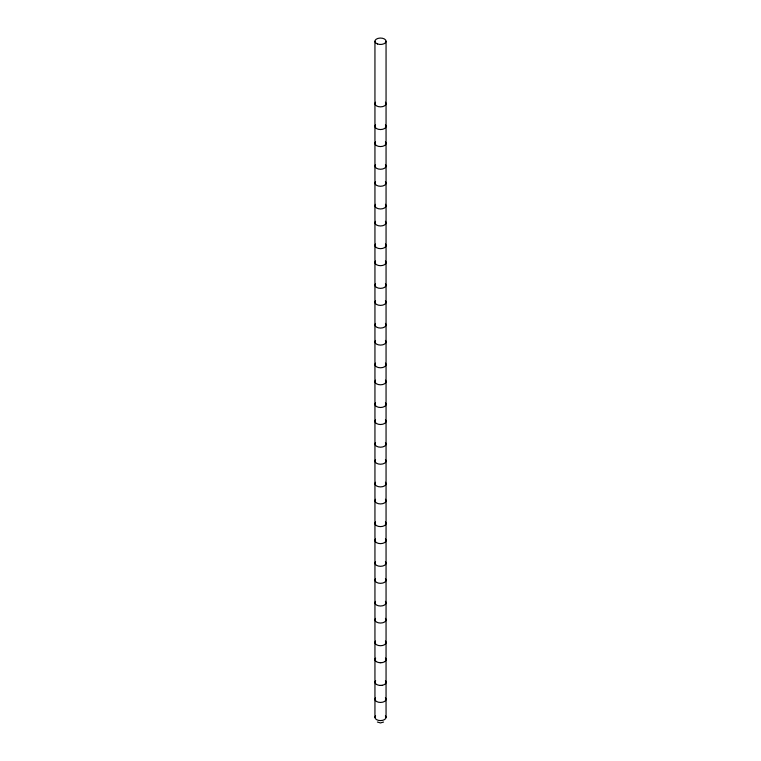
<?xml version="1.0" encoding="UTF-8"?>
<svg xmlns="http://www.w3.org/2000/svg" width="761" height="761" viewBox="0 0 761 761"><rect width="100%" height="100%" fill="white"/><g stroke="black" fill="none" stroke-linecap="round" stroke-linejoin="round"><path stroke-width="1.14" d="M375.049 658.893A5.631 3.253 0 0 0 374.945 659.397L375.021 660.063M375.049 681.59A5.631 3.253 0 0 0 374.945 682.084L375.021 682.76M384.676 661.642A5.489 3.168 0 0 0 386.055 659.673L385.979 659.007M382.041 685.28A5.489 3.168 0 0 0 384.276 684.567L384.666 684.348A5.489 3.168 0 0 0 386.055 682.36L385.856 681.361A5.489 3.168 0 0 0 385.437 680.762M383.534 722.046L380.462 722.95L377.399 722.008M381.984 662.631L380.262 662.745M381.984 685.319L380.262 685.433M386.055 41.227L386.055 717.328M374.945 41.284L374.945 717.452M385.427 102.174A5.555 3.206 0 0 1 380.548 106.863A5.555 3.206 0 0 1 375.525 102.221M385.427 141.879A5.555 3.206 0 0 1 380.548 146.569A5.555 3.206 0 0 1 375.525 141.927M385.427 124.861A5.555 3.206 0 0 1 380.548 129.551A5.555 3.206 0 0 1 375.525 124.909M385.427 181.584A5.555 3.206 0 0 1 380.548 186.274A5.555 3.206 0 0 1 375.525 181.632M385.427 164.566A5.555 3.206 0 0 1 380.548 169.256A5.555 3.206 0 0 1 375.525 164.614M385.427 221.289A5.555 3.206 0 0 1 380.548 225.979A5.555 3.206 0 0 1 375.525 221.337M385.427 204.271A5.555 3.206 0 0 1 380.548 208.961A5.555 3.206 0 0 1 375.525 204.329M385.427 260.994A5.555 3.206 0 0 1 380.548 265.684A5.555 3.206 0 0 1 375.525 261.042M385.427 243.977A5.555 3.206 0 0 1 380.548 248.666A5.555 3.206 0 0 1 375.525 244.034M385.427 300.7A5.555 3.206 0 0 1 380.548 305.389A5.555 3.206 0 0 1 375.525 300.757M385.427 283.682A5.555 3.206 0 0 1 380.548 288.371A5.555 3.206 0 0 1 375.525 283.739M385.427 340.405A5.555 3.206 0 0 1 380.548 345.094A5.555 3.206 0 0 1 375.525 340.462M385.427 323.387A5.555 3.206 0 0 1 380.548 328.077A5.555 3.206 0 0 1 375.525 323.444M385.427 380.11A5.555 3.206 0 0 1 380.548 384.8A5.555 3.206 0 0 1 375.525 380.167M385.427 363.092A5.555 3.206 0 0 1 380.548 367.782A5.555 3.206 0 0 1 375.525 363.149M385.427 419.815A5.555 3.206 0 0 1 380.548 424.505A5.555 3.206 0 0 1 375.525 419.872M385.427 402.797A5.555 3.206 0 0 1 380.548 407.496A5.555 3.206 0 0 1 375.525 402.854M385.427 459.52A5.555 3.206 0 0 1 380.548 464.22A5.555 3.206 0 0 1 375.525 459.577M385.427 442.502A5.555 3.206 0 0 1 380.548 447.202A5.555 3.206 0 0 1 375.525 442.56M385.427 499.226A5.555 3.206 0 0 1 380.548 503.925A5.555 3.206 0 0 1 375.525 499.283M385.427 482.217A5.555 3.206 0 0 1 380.548 486.907A5.555 3.206 0 0 1 375.525 482.265M385.427 538.931A5.555 3.206 0 0 1 380.548 543.63A5.555 3.206 0 0 1 375.525 538.988M385.427 521.922A5.555 3.206 0 0 1 380.548 526.612A5.555 3.206 0 0 1 375.525 521.97M385.427 578.645A5.555 3.206 0 0 1 380.548 583.335A5.555 3.206 0 0 1 375.525 578.693M385.427 561.628A5.555 3.206 0 0 1 380.548 566.317A5.555 3.206 0 0 1 375.525 561.675M385.427 618.351A5.555 3.206 0 0 1 380.548 623.04A5.555 3.206 0 0 1 375.525 618.398M385.427 601.333A5.555 3.206 0 0 1 380.548 606.022A5.555 3.206 0 0 1 375.525 601.38M384.276 661.88A5.489 3.168 0 0 1 382.041 662.593M380.329 662.707A5.489 3.168 0 0 1 376.933 661.918M376.524 661.68A5.489 3.168 0 0 1 375.278 660.386M375.078 659.407A5.489 3.168 0 0 1 375.649 658.132M385.437 658.075A5.489 3.168 0 0 1 385.856 658.693M385.427 641.038A5.555 3.206 0 0 1 380.548 645.728A5.555 3.206 0 0 1 375.525 641.085M385.399 697.732A5.555 3.206 0 0 1 380.576 702.451A5.555 3.206 0 0 1 375.525 697.808M380.329 685.395A5.489 3.168 0 0 1 376.933 684.605M376.524 684.367A5.489 3.168 0 0 1 375.278 683.074M375.078 682.094A5.489 3.168 0 0 1 375.649 680.819M385.399 715.882A5.555 3.206 0 0 1 380.519 720.6A5.555 3.206 0 0 1 375.582 715.901M377.513 43.967A5.555 3.206 0 0 0 386.055 41.398A5.555 3.206 0 0 0 377.932 38.411A5.555 3.206 0 0 0 377.513 43.967"/></g></svg>
